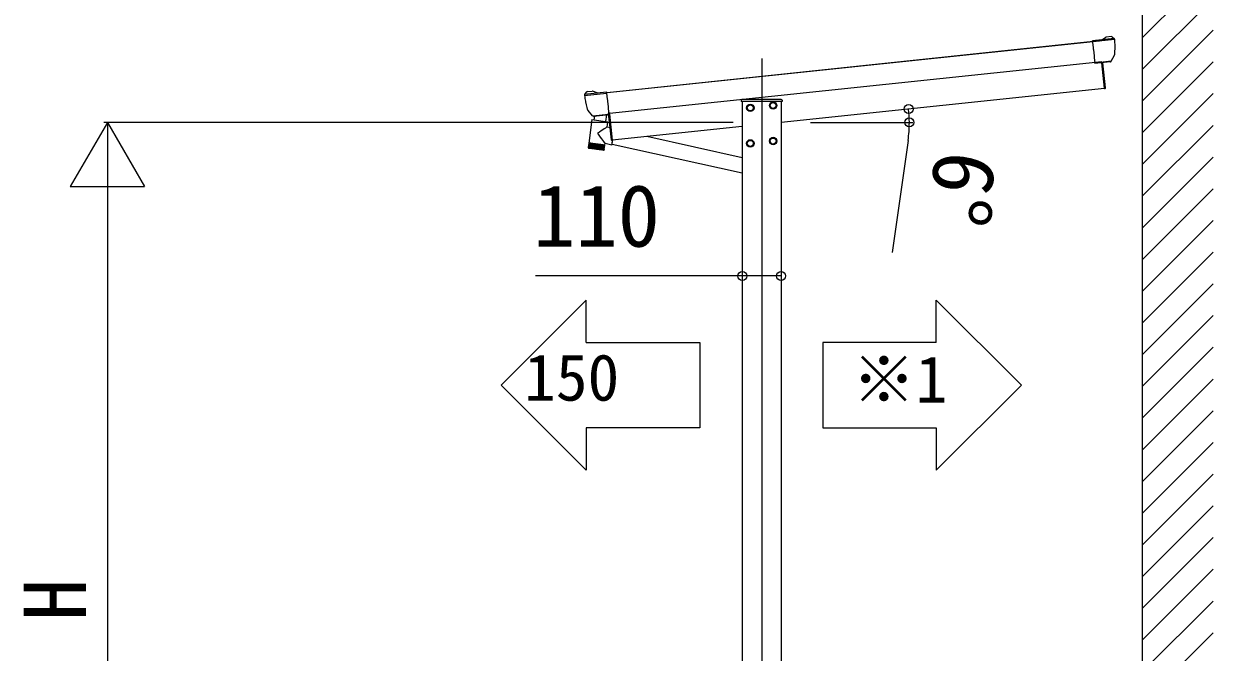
# Model space of a CAD drawing. Units: millimetres, scale not verified. Extents: x -1050 to 1050, y -1566 to 1557.
# Drawn here: x 198.8 to 535.7, y 951.1 to 1129.1 of the extents above; entities that cross this region are included whole.
import ezdxf
from ezdxf.enums import TextEntityAlignment as Align

# ---------------------------------------------------------------- set-up
doc = ezdxf.new("R2010")
doc.units = ezdxf.units.MM
doc.header["$LTSCALE"] = 8
for name, color, linetype in [('0-1_USER1', 3, 'Continuous'), ('0-4_YKK_12', 2, 'Continuous'), ('0-5_YKK_13', 4, 'Continuous'), ('0-6_YKK_A1', 4, 'Continuous'), ('0-7_YKK_D', 6, 'Continuous'), ('0-9_YSS_K', 3, 'Continuous')]:
    doc.layers.add(name, color=color, linetype=linetype)
doc.styles.add('ＭＳ ゴシック', font='')
doc.styles.get('ＭＳ ゴシック').set_extended_font_data('MS Gothic')

msp = doc.modelspace()

# ---------------------------------------------------------------- linework, layer by layer
at = {"layer": '0-1_USER1'}
for p, q in [((358.112, 1050.826), (334.009, 1026.723)), ((358.112, 1038.774), (358.112, 1050.826)), ((457.26, 1050.826), (481.363, 1026.723)), ((457.26, 1038.774), (457.26, 1050.826)), ((358.112, 1002.62), (334.009, 1026.723)), ((457.26, 1002.62), (481.363, 1026.723)), ((358.112, 1014.671), (358.112, 1002.62)), ((457.26, 1014.671), (457.26, 1002.62))]:
    msp.add_line(p, q, dxfattribs=at)
for points in [[(358.112, 1038.774), (390.25, 1038.774), (390.25, 1014.671), (358.112, 1014.671)], [(457.26, 1038.774), (425.123, 1038.774), (425.123, 1014.671), (457.26, 1014.671)]]:
    msp.add_lwpolyline(points, dxfattribs=at)
at = {"layer": '0-4_YKK_12'}
msp.add_line((407.801, 1119.25), (407.801, 777.863), dxfattribs=at)
at = {"layer": '0-5_YKK_13'}
for p, q in [((506.765, 1125.419), (505.417, 1125.277)), ((504.134, 1124.539), (501.481, 1124.26)), ((501.487, 1124.208), (501.481, 1124.26)), ((507.686, 1124.859), (501.487, 1124.208)), ((501.518, 1123.91), (501.523, 1123.862)), ((501.523, 1123.862), (501.697, 1122.207)), ((501.697, 1122.207), (501.722, 1121.974)), ((507.678, 1124.867), (504.138, 1124.495)), ((507.132, 1125.31), (507.663, 1124.88)), ((507.789, 1124.521), (507.784, 1124.568)), ((501.722, 1121.974), (501.757, 1121.639)), ((501.757, 1121.639), (501.932, 1119.975)), ((501.932, 1119.975), (501.932, 1119.974)), ((501.932, 1119.974), (501.979, 1119.527)), ((501.979, 1119.527), (502.145, 1117.945)), ((506.759, 1118.43), (507.7, 1120.128)), ((507.7, 1120.128), (507.758, 1120.232)), ((507.818, 1120.593), (507.818, 1120.594)), ((506.759, 1118.43), (502.145, 1117.945)), ((502.145, 1117.945), (502.161, 1117.796)), ((506.515, 1118.253), (502.161, 1117.796)), ((504.902, 1110.854), (504.149, 1118.015)), ((505.149, 1110.89), (504.397, 1118.041)), ((506.746, 1118.406), (506.759, 1118.43)), ((357.613, 1108.747), (357.608, 1108.794)), ((357.613, 1108.747), (363.879, 1109.405)), ((357.643, 1109.099), (363.842, 1109.751)), ((357.649, 1109.108), (361.189, 1109.48)), ((358.091, 1109.655), (357.662, 1109.125)), ((358.428, 1109.838), (359.776, 1109.98)), ((361.185, 1109.525), (363.837, 1109.803)), ((363.842, 1109.751), (363.837, 1109.803)), ((363.874, 1109.453), (363.879, 1109.405)), ((363.879, 1109.405), (364.053, 1107.75)), ((505.154, 1110.84), (505.149, 1110.89)), ((364.053, 1107.75), (364.077, 1107.517)), ((364.077, 1107.517), (364.112, 1107.182)), ((364.112, 1107.182), (364.287, 1105.518)), ((364.287, 1105.518), (364.287, 1105.517)), ((364.287, 1105.517), (364.334, 1105.07)), ((401.998, 1107.388), (401.976, 1107.026)), ((402.123, 1107.026), (401.976, 1107.026)), ((402.176, 1107.026), (402.123, 1107.026)), ((413.426, 1107.026), (402.176, 1107.026)), ((413.354, 1107.576), (402.198, 1107.576)), ((403.587, 1105.236), (404.078, 1106.086)), ((404.078, 1106.086), (405.06, 1106.086)), ((405.06, 1106.086), (405.55, 1105.236)), ((410.052, 1105.915), (410.542, 1106.765)), ((410.542, 1106.765), (411.524, 1106.765)), ((411.524, 1106.765), (412.015, 1105.915)), ((413.576, 1107.026), (413.429, 1107.026)), ((413.554, 1107.388), (413.576, 1107.026)), ((358.402, 1104.899), (358.401, 1104.899)), ((358.613, 1104.469), (358.535, 1104.558)), ((359.887, 1103.003), (358.613, 1104.469)), ((359.699, 1101.917), (358.825, 1095.275)), ((359.699, 1101.917), (364.24, 1101.32)), ((359.887, 1103.003), (364.501, 1103.488)), ((359.905, 1102.983), (359.887, 1103.003)), ((360.162, 1102.881), (364.516, 1103.339)), ((360.383, 1101.827), (360.527, 1102.92)), ((363.8, 1103.264), (363.556, 1101.41)), ((364.334, 1105.07), (364.501, 1103.488)), ((364.426, 1103.722), (364.42, 1103.772)), ((365.218, 1096.182), (364.426, 1103.722)), ((364.501, 1103.488), (364.516, 1103.339)), ((364.503, 1103.881), (364.658, 1103.907)), ((364.658, 1103.907), (364.673, 1103.758)), ((365.468, 1096.199), (364.673, 1103.758)), ((364.857, 1099.619), (364.034, 1099.802)), ((364.04, 1099.801), (364.24, 1101.32)), ((358.825, 1095.275), (358.662, 1094.035)), ((358.834, 1095.273), (358.67, 1094.025)), ((358.861, 1095.27), (358.695, 1094.013)), ((358.904, 1095.264), (358.741, 1094.027)), ((358.963, 1095.256), (358.796, 1093.983)), ((359.031, 1095.248), (358.85, 1093.877)), ((359.039, 1095.247), (358.87, 1093.965)), ((359.11, 1095.237), (358.93, 1093.867)), ((359.129, 1095.235), (358.959, 1093.945)), ((359.204, 1095.225), (359.024, 1093.854)), ((359.234, 1095.221), (359.064, 1093.923)), ((359.313, 1095.21), (359.133, 1093.84)), ((359.353, 1095.205), (359.182, 1093.9)), ((359.435, 1095.194), (359.255, 1093.824)), ((359.485, 1095.188), (359.312, 1093.876)), ((359.57, 1095.177), (359.39, 1093.806)), ((359.629, 1095.169), (359.455, 1093.849)), ((359.717, 1095.157), (359.536, 1093.787)), ((359.783, 1095.149), (359.608, 1093.821)), ((359.874, 1095.137), (359.693, 1093.766)), ((359.947, 1095.127), (359.772, 1093.792)), ((360.04, 1095.115), (359.86, 1093.744)), ((360.12, 1095.104), (359.943, 1093.763)), ((360.215, 1095.092), (360.034, 1093.721)), ((360.299, 1095.081), (360.122, 1093.734)), ((360.396, 1095.068), (360.215, 1093.697)), ((360.484, 1095.056), (360.306, 1093.703)), ((360.582, 1095.043), (360.402, 1093.673)), ((360.674, 1095.031), (360.495, 1093.673)), ((363.366, 1094.677), (363.44, 1095.242)), ((363.431, 1095.244), (365.378, 1094.812)), ((365.223, 1096.133), (365.218, 1096.182)), ((402.301, 1091.112), (375.221, 1097.124)), ((403.588, 1095.181), (404.079, 1096.031)), ((404.079, 1096.031), (405.061, 1096.031)), ((405.061, 1096.031), (405.551, 1095.181)), ((410.053, 1095.86), (410.544, 1096.71)), ((410.544, 1096.71), (411.525, 1096.71)), ((411.525, 1096.71), (412.016, 1095.86)), ((358.695, 1093.898), (358.7, 1093.897)), ((358.711, 1093.915), (358.709, 1093.896)), ((358.709, 1093.896), (358.722, 1093.894)), ((358.741, 1094.027), (358.737, 1093.999)), ((358.744, 1093.925), (358.74, 1093.892)), ((358.74, 1093.892), (358.761, 1093.889)), ((358.796, 1093.955), (358.787, 1093.886)), ((358.787, 1093.886), (358.816, 1093.882)), ((360.738, 1093.56), (358.834, 1093.811)), ((358.85, 1093.877), (358.887, 1093.872)), ((358.93, 1093.867), (358.974, 1093.861)), ((359.024, 1093.854), (359.075, 1093.848)), ((359.133, 1093.84), (359.191, 1093.832)), ((359.255, 1093.824), (359.319, 1093.815)), ((359.39, 1093.806), (359.46, 1093.797)), ((359.536, 1093.787), (359.612, 1093.777)), ((359.693, 1093.766), (359.774, 1093.756)), ((359.86, 1093.744), (359.944, 1093.733)), ((360.034, 1093.721), (360.122, 1093.71)), ((360.215, 1093.697), (360.306, 1093.686)), ((360.402, 1093.673), (360.494, 1093.661)), ((360.772, 1095.018), (360.592, 1093.648)), ((360.592, 1093.648), (360.686, 1093.636)), ((360.866, 1095.006), (360.685, 1093.636)), ((362.978, 1093.265), (360.738, 1093.56)), ((360.965, 1094.993), (360.785, 1093.623)), ((360.785, 1093.623), (360.879, 1093.61)), ((361.06, 1094.981), (360.879, 1093.61)), ((361.159, 1094.967), (360.978, 1093.597)), ((360.978, 1093.597), (361.073, 1093.585)), ((361.253, 1094.955), (361.073, 1093.585)), ((361.171, 1093.572), (361.265, 1093.559)), ((361.172, 1093.572), (361.352, 1094.942)), ((361.446, 1094.93), (361.265, 1093.559)), ((361.363, 1093.546), (361.455, 1093.534)), ((361.364, 1093.546), (361.544, 1094.917)), ((361.635, 1094.905), (361.455, 1093.534)), ((361.551, 1093.522), (361.641, 1093.51)), ((361.555, 1093.539), (361.733, 1094.892)), ((361.821, 1094.88), (361.641, 1093.51)), ((361.734, 1093.498), (361.821, 1093.486)), ((361.74, 1093.521), (361.917, 1094.868)), ((362.001, 1094.857), (361.821, 1093.486)), ((361.91, 1093.474), (361.994, 1093.463)), ((361.92, 1093.504), (362.096, 1094.844)), ((362.175, 1094.834), (361.994, 1093.463)), ((362.08, 1093.452), (362.159, 1093.442)), ((362.092, 1093.489), (362.267, 1094.822)), ((362.34, 1094.812), (362.159, 1093.442)), ((362.24, 1093.431), (362.315, 1093.421)), ((362.255, 1093.474), (362.43, 1094.8)), ((362.495, 1094.792), (362.315, 1093.421)), ((362.39, 1093.411), (362.46, 1093.402)), ((362.409, 1093.461), (362.583, 1094.78)), ((362.64, 1094.772), (362.46, 1093.402)), ((362.529, 1093.393), (362.593, 1093.384)), ((362.552, 1093.449), (362.725, 1094.761)), ((362.773, 1094.755), (362.593, 1093.384)), ((362.656, 1093.376), (362.713, 1093.369)), ((362.683, 1093.439), (362.855, 1094.744)), ((362.894, 1094.739), (362.713, 1093.369)), ((362.77, 1093.361), (362.82, 1093.355)), ((362.801, 1093.432), (362.972, 1094.729)), ((363, 1094.725), (362.82, 1093.355)), ((362.869, 1093.348), (362.912, 1093.342)), ((362.905, 1093.427), (363.075, 1094.715)), ((363.093, 1094.713), (362.912, 1093.342)), ((362.953, 1093.337), (362.989, 1093.332)), ((363.17, 1094.703), (362.989, 1093.332)), ((362.995, 1093.424), (363.163, 1094.704)), ((363.022, 1093.328), (363.05, 1093.324)), ((363.058, 1093.381), (363.05, 1093.324)), ((363.069, 1093.422), (363.236, 1094.694)), ((363.075, 1093.321), (363.095, 1093.318)), ((363.1, 1093.351), (363.095, 1093.318)), ((363.112, 1093.316), (363.124, 1093.315)), ((363.126, 1093.33), (363.124, 1093.315)), ((363.127, 1093.423), (363.293, 1094.686)), ((363.132, 1093.314), (363.135, 1093.313)), ((363.171, 1093.442), (363.334, 1094.681)), ((363.195, 1093.44), (363.358, 1094.678)), ((363.202, 1093.437), (363.366, 1094.677)), ((363.358, 1094.678), (363.366, 1094.677)), ((365.42, 1094.997), (402.301, 1086.81))]:
    msp.add_line(p, q, dxfattribs=at)
for points in [[(507.772, 1124.679), (507.784, 1124.568), (501.518, 1123.91), (501.487, 1124.208)], [(504.138, 1124.495), (504.134, 1124.539), (505.294, 1125.236)], [(357.597, 1108.905), (357.608, 1108.794), (363.874, 1109.453), (363.842, 1109.751)], [(361.189, 1109.48), (361.185, 1109.525), (359.905, 1109.965)], [(504.902, 1110.854), (504.917, 1110.705), (505.071, 1110.731)], [(403.587, 1105.236), (404.078, 1104.386), (405.06, 1104.386), (405.55, 1105.236)], [(410.052, 1105.915), (410.542, 1105.065), (411.524, 1105.065), (412.015, 1105.915)], [(363.358, 1094.678), (363.333, 1094.681), (363.292, 1094.687), (363.233, 1094.694), (363.159, 1094.704), (363.068, 1094.716), (362.963, 1094.73), (362.844, 1094.746), (362.711, 1094.763), (362.565, 1094.782), (362.409, 1094.803), (362.243, 1094.825), (362.068, 1094.848), (361.885, 1094.872), (361.697, 1094.897), (361.503, 1094.922), (361.307, 1094.948), (361.109, 1094.974), (360.911, 1095), (360.715, 1095.026), (360.521, 1095.051), (360.332, 1095.076), (360.149, 1095.1), (359.972, 1095.124), (359.805, 1095.146), (359.647, 1095.167), (359.5, 1095.186), (359.365, 1095.204), (359.244, 1095.22), (359.136, 1095.234), (359.044, 1095.246), (358.967, 1095.256), (358.906, 1095.264), (358.862, 1095.27), (358.835, 1095.273), (358.825, 1095.275)], [(365.468, 1096.199), (365.483, 1096.05), (365.327, 1096.043)], [(365.495, 1096.102), (365.454, 1095.87), (365.418, 1095.641), (365.388, 1095.434), (365.366, 1095.253), (365.352, 1095.1), (365.347, 1094.978), (365.349, 1094.888), (365.361, 1094.832), (365.38, 1094.812), (365.407, 1094.826), (365.441, 1094.876), (365.482, 1094.96), (365.491, 1094.981)], [(365.51, 1096.103), (365.496, 1096.027), (365.459, 1095.799), (365.428, 1095.593), (365.405, 1095.411), (365.39, 1095.258), (365.384, 1095.135), (365.386, 1095.045), (365.396, 1094.989), (365.414, 1094.968), (365.44, 1094.983), (365.448, 1094.991)], [(403.588, 1095.181), (404.079, 1094.331), (405.061, 1094.331), (405.551, 1095.181)], [(410.053, 1095.86), (410.544, 1095.01), (411.525, 1095.01), (412.016, 1095.86)], [(358.661, 1094.007), (358.661, 1094.021), (358.662, 1094.035), (358.66, 1094.001), (358.665, 1093.966), (358.676, 1093.931), (358.695, 1093.898)], [(358.67, 1094.005), (358.67, 1094.02), (358.672, 1094.034), (358.672, 1093.999), (358.678, 1093.964), (358.69, 1093.929), (358.709, 1093.896)], [(358.722, 1093.894), (358.705, 1093.927), (358.696, 1093.962), (358.694, 1093.997), (358.699, 1094.031), (358.7, 1093.996), (358.708, 1093.96), (358.721, 1093.925), (358.74, 1093.892)], [(358.761, 1093.889), (358.744, 1093.922), (358.737, 1093.957), (358.737, 1093.991), (358.743, 1094.025), (358.746, 1093.99), (358.754, 1093.954), (358.768, 1093.919), (358.787, 1093.886)], [(358.816, 1093.882), (358.801, 1093.915), (358.794, 1093.949), (358.796, 1093.983), (358.803, 1094.017), (358.808, 1093.982), (358.817, 1093.946), (358.832, 1093.911), (358.85, 1093.877)], [(358.887, 1093.872), (358.873, 1093.905), (358.868, 1093.939), (358.871, 1093.973), (358.88, 1094.007), (358.886, 1093.971), (358.896, 1093.935), (358.911, 1093.9), (358.93, 1093.867)], [(358.974, 1093.861), (358.961, 1093.894), (358.958, 1093.927), (358.962, 1093.961), (358.973, 1093.994), (358.98, 1093.959), (358.991, 1093.923), (359.006, 1093.888), (359.024, 1093.854)], [(359.075, 1093.848), (359.064, 1093.88), (359.062, 1093.914), (359.069, 1093.947), (359.08, 1093.98), (359.088, 1093.945), (359.1, 1093.909), (359.116, 1093.873), (359.133, 1093.84)], [(359.191, 1093.832), (359.181, 1093.865), (359.181, 1093.898), (359.189, 1093.931), (359.202, 1093.964), (359.211, 1093.928), (359.223, 1093.892), (359.239, 1093.857), (359.255, 1093.824)], [(359.319, 1093.815), (359.311, 1093.848), (359.313, 1093.881), (359.322, 1093.914), (359.337, 1093.947), (359.346, 1093.911), (359.36, 1093.874), (359.375, 1093.839), (359.39, 1093.806)], [(359.46, 1093.797), (359.454, 1093.829), (359.457, 1093.862), (359.468, 1093.895), (359.484, 1093.927), (359.494, 1093.891), (359.508, 1093.855), (359.523, 1093.82), (359.536, 1093.787)], [(359.612, 1093.777), (359.607, 1093.809), (359.612, 1093.841), (359.625, 1093.874), (359.641, 1093.906), (359.653, 1093.87), (359.666, 1093.834), (359.681, 1093.799), (359.693, 1093.766)], [(359.774, 1093.756), (359.771, 1093.787), (359.778, 1093.819), (359.791, 1093.852), (359.809, 1093.884), (359.821, 1093.848), (359.835, 1093.812), (359.849, 1093.777), (359.86, 1093.744)], [(359.944, 1093.733), (359.943, 1093.764), (359.952, 1093.797), (359.967, 1093.829), (359.985, 1093.861), (359.998, 1093.825), (360.011, 1093.789), (360.024, 1093.754), (360.034, 1093.721)], [(360.122, 1093.71), (360.123, 1093.741), (360.133, 1093.773), (360.149, 1093.805), (360.169, 1093.837), (360.181, 1093.801), (360.195, 1093.765), (360.207, 1093.729), (360.215, 1093.697)], [(360.306, 1093.686), (360.309, 1093.716), (360.321, 1093.748), (360.338, 1093.78), (360.358, 1093.812), (360.371, 1093.776), (360.384, 1093.74), (360.395, 1093.705), (360.402, 1093.673)], [(360.494, 1093.661), (360.499, 1093.691), (360.513, 1093.723), (360.531, 1093.755), (360.552, 1093.787), (360.565, 1093.75), (360.577, 1093.714), (360.587, 1093.679), (360.592, 1093.648)], [(360.686, 1093.636), (360.693, 1093.666), (360.708, 1093.697), (360.727, 1093.729), (360.748, 1093.761), (360.761, 1093.724), (360.773, 1093.688), (360.782, 1093.654), (360.785, 1093.623)], [(360.879, 1093.61), (360.888, 1093.64), (360.904, 1093.671), (360.925, 1093.703), (360.946, 1093.735), (360.959, 1093.698), (360.97, 1093.662), (360.978, 1093.628), (360.978, 1093.597)], [(361.073, 1093.585), (361.084, 1093.614), (361.101, 1093.645), (361.122, 1093.677), (361.144, 1093.709), (361.156, 1093.672), (361.166, 1093.637), (361.173, 1093.602), (361.171, 1093.572)], [(361.265, 1093.559), (361.278, 1093.589), (361.297, 1093.619), (361.319, 1093.651), (361.34, 1093.683), (361.352, 1093.647), (361.361, 1093.611), (361.366, 1093.577), (361.363, 1093.546)], [(361.455, 1093.534), (361.47, 1093.563), (361.49, 1093.594), (361.512, 1093.626), (361.533, 1093.657), (361.544, 1093.621), (361.553, 1093.586), (361.556, 1093.552), (361.551, 1093.522)], [(361.641, 1093.51), (361.657, 1093.539), (361.678, 1093.569), (361.7, 1093.601), (361.722, 1093.633), (361.732, 1093.597), (361.739, 1093.561), (361.741, 1093.528), (361.734, 1093.498)], [(361.821, 1093.486), (361.839, 1093.515), (361.861, 1093.545), (361.883, 1093.577), (361.904, 1093.609), (361.914, 1093.573), (361.92, 1093.537), (361.92, 1093.504), (361.91, 1093.474)], [(361.994, 1093.463), (362.014, 1093.492), (362.036, 1093.522), (362.059, 1093.554), (362.08, 1093.585), (362.088, 1093.55), (362.093, 1093.515), (362.091, 1093.482), (362.08, 1093.452)], [(362.159, 1093.442), (362.18, 1093.47), (362.203, 1093.5), (362.226, 1093.532), (362.246, 1093.564), (362.254, 1093.528), (362.256, 1093.493), (362.253, 1093.46), (362.24, 1093.431)], [(362.315, 1093.421), (362.337, 1093.449), (362.361, 1093.479), (362.383, 1093.511), (362.402, 1093.543), (362.409, 1093.507), (362.41, 1093.473), (362.405, 1093.44), (362.39, 1093.411)], [(362.46, 1093.402), (362.483, 1093.43), (362.507, 1093.46), (362.529, 1093.492), (362.547, 1093.524), (362.553, 1093.489), (362.553, 1093.454), (362.546, 1093.422), (362.529, 1093.393)], [(362.593, 1093.384), (362.617, 1093.412), (362.641, 1093.442), (362.663, 1093.474), (362.68, 1093.506), (362.684, 1093.471), (362.683, 1093.437), (362.674, 1093.405), (362.656, 1093.376)], [(362.713, 1093.369), (362.738, 1093.396), (362.762, 1093.427), (362.783, 1093.458), (362.8, 1093.491), (362.803, 1093.456), (362.799, 1093.422), (362.789, 1093.39), (362.77, 1093.361)], [(362.82, 1093.355), (362.846, 1093.382), (362.87, 1093.412), (362.89, 1093.444), (362.905, 1093.477), (362.907, 1093.442), (362.902, 1093.408), (362.89, 1093.376), (362.869, 1093.348)], [(362.912, 1093.342), (362.939, 1093.37), (362.962, 1093.4), (362.981, 1093.432), (362.996, 1093.465), (362.995, 1093.43), (362.989, 1093.397), (362.976, 1093.365), (362.953, 1093.337)], [(362.989, 1093.332), (363.016, 1093.36), (363.039, 1093.39), (363.057, 1093.422), (363.07, 1093.455), (363.069, 1093.421), (363.061, 1093.387), (363.046, 1093.356), (363.022, 1093.328)], [(363.05, 1093.324), (363.077, 1093.352), (363.1, 1093.382), (363.117, 1093.414), (363.129, 1093.447), (363.126, 1093.413), (363.116, 1093.38), (363.1, 1093.349), (363.075, 1093.321)], [(363.095, 1093.318), (363.122, 1093.346), (363.144, 1093.376), (363.16, 1093.409), (363.17, 1093.442), (363.166, 1093.408), (363.155, 1093.375), (363.137, 1093.344), (363.112, 1093.316)], [(363.124, 1093.315), (363.15, 1093.342), (363.171, 1093.373), (363.186, 1093.405), (363.195, 1093.439), (363.189, 1093.405), (363.176, 1093.372), (363.158, 1093.341), (363.132, 1093.314)], [(363.135, 1093.313), (363.162, 1093.341), (363.182, 1093.371), (363.195, 1093.404), (363.202, 1093.438)], [(363.155, 1093.332), (363.165, 1093.346), (363.174, 1093.358)], [(363.184, 1093.376), (363.184, 1093.376), (363.197, 1093.409)]]:
    msp.add_lwpolyline(points, dxfattribs=at)
for centre, radius in [((404.569, 1105.236), 1.05), ((404.569, 1105.236), 0.92), ((404.569, 1105.236), 0.85), ((411.033, 1105.915), 1.05), ((411.033, 1105.915), 0.92), ((411.033, 1105.915), 0.85), ((404.57, 1095.181), 1.05), ((404.57, 1095.181), 0.92), ((404.57, 1095.181), 0.85), ((411.034, 1095.86), 1.05), ((411.034, 1095.86), 0.92), ((411.034, 1095.86), 0.85)]:
    msp.add_circle(centre, radius, dxfattribs=at)
for centre, radius, start, end in [((506.817, 1124.922), 0.5, 51, 96), ((505.448, 1124.979), 0.3, 96, 121), ((507.474, 1124.647), 0.3, 47.00829, 51), ((507.474, 1124.647), 0.3, 44.91872, 47.00829), ((507.474, 1124.647), 0.3, 6.00886, 44.90986), ((487.699, 1122.41), 20.2, 1.27412, 6), ((487.699, 1122.41), 20.2, 354.84216, 359.64598), ((487.699, 1122.41), 20.2, 0.60468, 1.27412), ((487.699, 1122.41), 20.2, 359.64598, 0.60468), ((507.495, 1120.377), 0.3, 331, 354.13916), ((487.699, 1122.41), 20.2, 354.13916, 354.83996), ((506.483, 1118.552), 0.3, 276, 331), ((357.895, 1108.936), 0.3, 147.09014, 185.99114), ((377.702, 1110.858), 20.2, 186, 190.72588), ((357.895, 1108.936), 0.3, 144.99171, 147.08128), ((357.895, 1108.936), 0.3, 141, 144.99171), ((358.48, 1109.341), 0.5, 96, 141), ((359.807, 1109.681), 0.3, 71, 96), ((505.055, 1110.83), 0.1, 279.5, 6), ((377.702, 1110.858), 20.2, 190.72588, 191.39532), ((377.702, 1110.858), 20.2, 191.39532, 192.35402), ((377.702, 1110.858), 20.2, 192.35402, 197.15784), ((402.198, 1107.376), 0.2, 90, 176.5), ((413.354, 1107.376), 0.2, 3.5, 90), ((377.702, 1110.858), 20.2, 197.16004, 197.86084), ((358.762, 1104.755), 0.3, 197.86084, 221), ((360.131, 1103.18), 0.3, 221, 276), ((364.52, 1103.782), 0.1, 99.5, 186), ((365.323, 1096.143), 0.1, 186, 272.5), ((358.86, 1094.009), 0.2, 223.82389, 262.5), ((363.004, 1093.464), 0.2, 262.5, 315.74417)]:
    msp.add_arc(centre, radius, start, end, dxfattribs=at)
for major_axis, start_param, end_param in [((2.542, 1.78), 0.0369538, 1.6148235), ((-1.942, 2.775), 1.5338425, 3.0975655)]:
    msp.add_ellipse((361.496, 1098.02), major_axis=major_axis, ratio=0.040358, start_param=start_param, end_param=end_param, dxfattribs=at)
at = {"layer": '0-6_YKK_A1'}
for p, q in [((364.057, 1109.625), (503.49, 1124.28)), ((364.061, 1109.583), (503.495, 1124.238)), ((504.118, 1118.313), (364.684, 1103.658)), ((504.912, 1110.755), (504.118, 1118.313)), ((504.912, 1110.755), (413.301, 1101.126)), ((402.301, 1107.026), (402.301, 911.626)), ((413.301, 1107.026), (413.301, 911.626)), ((413.429, 1107.026), (413.376, 1107.026)), ((364.706, 1103.443), (365.478, 1096.1)), ((402.301, 1099.97), (365.478, 1096.1))]:
    msp.add_line(p, q, dxfattribs=at)
at = {"layer": '0-7_YKK_D'}
for p, q in [((222.449, 1101.126), (211.949, 1082.94)), ((399.731, 1101.126), (221.449, 1101.126)), ((222.449, 1101.126), (232.949, 1082.94)), ((222.449, 1101.126), (222.449, 1064.753)), ((421.587, 1101.121), (450.62, 1101.121)), ((449.262, 1096.033), (444.779, 1064.303)), ((211.949, 1082.94), (232.949, 1082.94)), ((222.449, 1080.126), (222.449, 862.126)), ((402.301, 1067.651), (402.301, 1056.656)), ((413.301, 1067.651), (413.301, 1056.656))]:
    msp.add_line(p, q, dxfattribs=at)
msp.add_lwpolyline([(413.301, 1057.656), (402.301, 1057.656), (343.746, 1057.656)], dxfattribs=at)
for centre in [(449.42, 1104.923), (449.62, 1101.121), (402.301, 1057.656), (413.301, 1057.656)]:
    msp.add_circle(centre, 1.275, dxfattribs=at)
for start, end in [(360, 6), (351.95879, 360)]:
    msp.add_arc((413.251, 1101.121), 36.369, start, end, dxfattribs=at)
at = {"layer": '0-9_YSS_K'}
for p, q in [((515.699, 841.126), (515.699, 1155.577)), ((515.699, 1125.198), (535.699, 1145.198)), ((515.699, 1116.218), (535.699, 1136.218)), ((515.699, 1107.237), (535.699, 1127.237)), ((515.699, 1098.257), (535.699, 1118.257)), ((515.699, 1089.277), (535.699, 1109.277)), ((515.699, 1080.297), (535.699, 1100.297)), ((515.699, 1071.316), (535.699, 1091.316)), ((515.699, 1062.336), (535.699, 1082.336)), ((515.699, 1053.356), (535.699, 1073.356)), ((515.699, 1044.376), (535.699, 1064.376)), ((515.699, 1035.395), (535.699, 1055.395)), ((515.699, 1026.415), (535.699, 1046.415)), ((515.699, 1017.435), (535.699, 1037.435)), ((515.699, 1008.455), (535.699, 1028.455)), ((515.699, 999.474), (535.699, 1019.474)), ((515.699, 990.494), (535.699, 1010.494)), ((515.699, 981.514), (535.699, 1001.514)), ((515.699, 972.534), (535.699, 992.534)), ((515.699, 963.553), (535.699, 983.553)), ((515.699, 954.573), (535.699, 974.573)), ((515.699, 945.593), (535.699, 965.593)), ((515.699, 936.613), (535.699, 956.613))]:
    msp.add_line(p, q, dxfattribs=at)

# ---------------------------------------------------------------- texts
at = {"layer": '0-1_USER1', "style": 'ＭＳ ゴシック'}
for s, p in [('150', (340.514, 1018.367)), ('※1', (433.399, 1017.823))]:
    msp.add_text(s, height=13.2, dxfattribs=at).set_placement(p, align=Align.BOTTOM_LEFT)
at = {"layer": '0-7_YKK_D', "style": 'ＭＳ ゴシック'}
for s, rotation, p in [('6°', 261.959, (452.08, 1094.534)), ('H', 90, (221.649, 959.944))]:
    msp.add_text(s, height=17.6, rotation=rotation, dxfattribs=at).set_placement(p, align=Align.BOTTOM_LEFT)
msp.add_text('110', height=17.6, dxfattribs=at).set_placement((343.065, 1060.656), align=Align.BOTTOM_LEFT)

doc.saveas('drawing.dxf')
